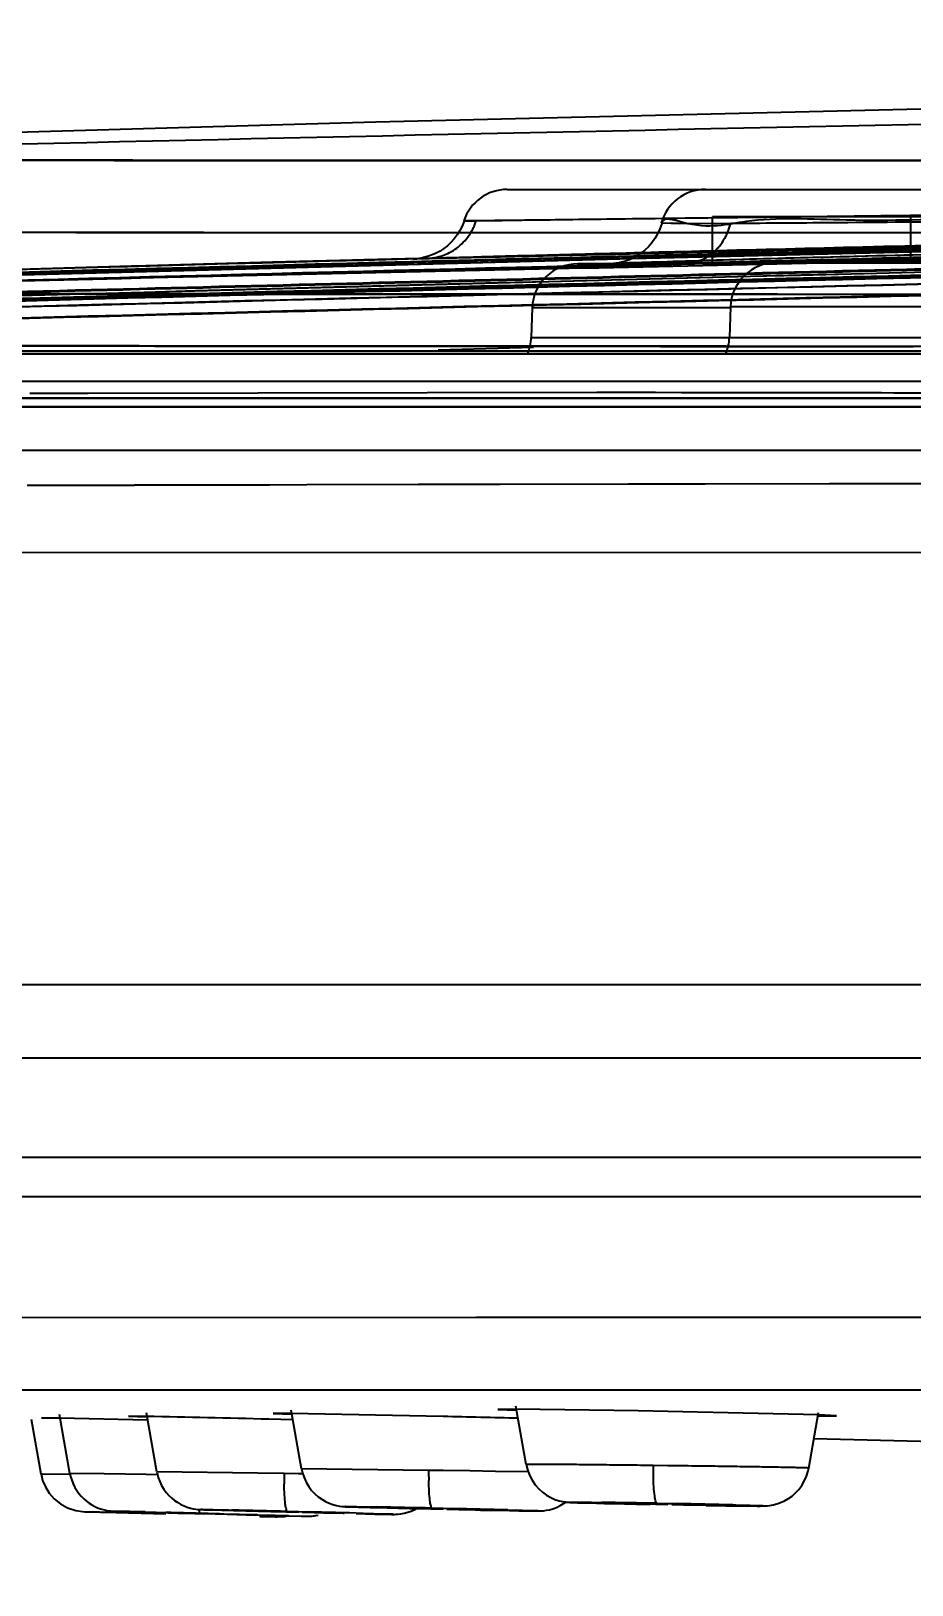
# Model space of a CAD drawing. Header units: millimetres. Extents: x 687 to 1107, y -116 to 478.
# Drawn here: x 927.735 to 929.661, y 374.776 to 378.172 of the extents above; entities that cross this region are included whole.
import ezdxf

# ---------------------------------------------------------------- set-up
doc = ezdxf.new("R2010")
doc.units = ezdxf.units.MM
doc.header["$LTSCALE"] = 0.1
doc.layers.add('DIM', color=3, linetype='Continuous')
doc.styles.get("Standard").update_dxf_attribs({"font": 'arial.ttf'})
doc.dimstyles.new('ISO-25', dxfattribs={"dimtxt": 2.5, "dimasz": 2.5, "dimexe": 1.25, "dimexo": 0.625, "dimtad": 1, "dimlfac": 5, "dimtxsty": 'Standard', "dimcen": 2.5, "dimadec": 0, "dimazin": 0, "dimtfac": 1, "dimtmove": 0, "dimatfit": 3, "dimfxl": 0, "dimarcsym": 0})

# ---------------------------------------------------------------- blocks, each defined once
blk = doc.blocks.new('*D59')
at = {"layer": 'Defpoints', "color": 0}
for p in [(924.9281, 376.0821), (964.4062, 376.0834), (964.4062, 366.3875)]:
    blk.add_point(p, dxfattribs=at)
at = {"layer": 'DIM', "color": 0, "lineweight": -2}
for p, q in [((964.4062, 375.4584), (964.4062, 365.1375)), ((924.9281, 375.4571), (924.9281, 365.1375)), ((927.4281, 366.3875), (961.9062, 366.3875))]:
    blk.add_line(p, q, dxfattribs=at)
at = {"layer": 'DIM', "color": 0}
for points in [[(927.4281, 366.8042), (927.4281, 365.9709), (924.9281, 366.3875)], [(961.9062, 366.8042), (961.9062, 365.9709), (964.4062, 366.3875)]]:
    blk.add_solid(points, dxfattribs=at)
at = {"layer": 'DIM', "color": 0, "insert": (944.6671, 368.289), "char_height": 2.5, "attachment_point": 5}
blk.add_mtext('197', dxfattribs=at)

msp = doc.modelspace()

# ---------------------------------------------------------------- linework, layer by layer
for p, q in [((928.7763, 377.8256), (932.4133, 377.8256)), ((931.325, 377.7869), (928.6826, 377.7568)), ((928.5717, 377.6737), (931.4212, 377.7411)), ((928.6826, 377.7568), (928.6813, 377.7568)), ((928.6814, 377.7568), (928.7086, 377.7573)), ((929.1349, 377.7519), (929.1132, 377.7515)), ((929.1524, 377.7515), (929.1349, 377.7515)), ((929.1531, 377.7513), (929.265, 377.7519)), ((931.9642, 377.7656), (929.2254, 377.7656)), ((929.2254, 377.6656), (929.2254, 377.7656)), ((929.6587, 377.6656), (929.6587, 377.7656)), ((928.2632, 377.6665), (926.0958, 377.6048)), ((928.5988, 377.6747), (928.5692, 377.6738)), ((929.0379, 377.6651), (929.0468, 377.6655)), ((929.0468, 377.6655), (929.0571, 377.6659)), ((929.0571, 377.6659), (929.073, 377.6665)), ((929.073, 377.6665), (929.0916, 377.6671)), ((929.0916, 377.6671), (929.1132, 377.6678)), ((929.1132, 377.6678), (929.1381, 377.6686)), ((929.1381, 377.6686), (929.1664, 377.6695)), ((929.1664, 377.6695), (929.1982, 377.6705)), ((929.1982, 377.6705), (929.2338, 377.6715)), ((929.2338, 377.6715), (929.2732, 377.6727)), ((929.2732, 377.6727), (929.2944, 377.6733)), ((929.3521, 377.6749), (929.4031, 377.6763)), ((929.3643, 377.6656), (932.2586, 377.6656)), ((929.4031, 377.6763), (929.4443, 377.6774)), ((929.4443, 377.6774), (929.4882, 377.6785)), ((929.4882, 377.6785), (929.5347, 377.6797)), ((929.5347, 377.6797), (929.5839, 377.681)), ((929.5839, 377.681), (929.6358, 377.6823)), ((929.6358, 377.6823), (929.6719, 377.6832)), ((929.3435, 377.6632), (928.9309, 377.6632)), ((929.0114, 377.6638), (929.0127, 377.6639)), ((929.0127, 377.6639), (929.0146, 377.6641)), ((929.0146, 377.6641), (929.0186, 377.6643)), ((929.0186, 377.6643), (929.0238, 377.6645)), ((929.0238, 377.6645), (929.0302, 377.6648)), ((929.0302, 377.6648), (929.0379, 377.6651)), ((929.0306, 377.6623), (929.0447, 377.6624)), ((929.164, 377.6636), (929.0311, 377.6623)), ((929.0447, 377.6624), (929.0617, 377.6625)), ((929.0617, 377.6625), (929.0819, 377.6626)), ((929.0819, 377.6626), (929.1055, 377.6629)), ((929.1055, 377.6629), (929.1327, 377.6632)), ((929.1327, 377.6632), (929.1638, 377.6636)), ((927.7432, 377.6263), (926.7653, 377.6009)), ((926.7655, 377.6009), (927.7434, 377.6264)), ((928.831, 377.5667), (928.8287, 377.5021)), ((929.2643, 377.5667), (928.831, 377.5667)), ((929.2644, 377.5691), (929.262, 377.5021)), ((932.3585, 377.5691), (929.2644, 377.5691)), ((928.8287, 377.5021), (931.6553, 377.5021)), ((925.8105, 377.4667), (927.8361, 377.4666)), ((963.4856, 377.4667), (925.8486, 377.4667)), ((926.0459, 377.4731), (940.3097, 377.4731)), ((926.053, 377.4731), (943.6161, 377.4731)), ((926.236, 377.4731), (942.5508, 377.4731)), ((927.8361, 377.4666), (956.7883, 377.4667)), ((928.834, 377.4803), (928.6251, 377.4746)), ((943.5529, 377.4056), (926.0415, 377.4056)), ((929.7026, 377.3693), (926.6392, 377.3693)), ((927.4929, 377.3693), (931.466, 377.3693)), ((927.7328, 377.3804), (927.8342, 377.3802)), ((927.8342, 377.3802), (927.8407, 377.3802)), ((927.8407, 377.3802), (927.8601, 377.3801)), ((927.8601, 377.3801), (928.972, 377.3823)), ((928.972, 377.3823), (929.0713, 377.3823)), ((929.0713, 377.3823), (929.1004, 377.3823)), ((929.1004, 377.3823), (929.1572, 377.3822)), ((929.1572, 377.3822), (929.2686, 377.3821)), ((929.2686, 377.3821), (929.3385, 377.3819)), ((929.3385, 377.3819), (929.4052, 377.3818)), ((926.2031, 377.3503), (935.6619, 377.3503)), ((926.3027, 377.2556), (935.669, 377.2556)), ((927.9708, 377.1792), (927.9617, 377.1792)), ((928.042, 377.1792), (927.9708, 377.1792)), ((928.0807, 377.1792), (928.042, 377.1792)), ((928.2568, 377.1796), (928.0807, 377.1792)), ((928.3379, 377.1798), (928.2568, 377.1796)), ((928.5827, 377.1805), (928.3379, 377.1798)), ((928.614, 377.1806), (928.5827, 377.1805)), ((928.685, 377.1808), (928.614, 377.1806)), ((928.7608, 377.181), (928.685, 377.1808)), ((929.0404, 377.1815), (928.7608, 377.181)), ((929.1925, 377.1817), (929.0404, 377.1815)), ((929.209, 377.1817), (929.1925, 377.1817)), ((929.4808, 377.1819), (929.209, 377.1817)), ((929.5495, 377.182), (929.4808, 377.1819)), ((929.779, 377.1821), (929.5495, 377.182)), ((929.9172, 377.0315), (925.5505, 377.0332)), ((927.8164, 376.0873), (927.2111, 376.0871)), ((927.8665, 376.0873), (927.8164, 376.0873)), ((927.9269, 376.0873), (927.8665, 376.0873)), ((928.3075, 376.0872), (927.9269, 376.0873)), ((928.3498, 376.0872), (928.3075, 376.0872)), ((928.431, 376.0871), (928.3498, 376.0872)), ((942.4395, 376.0872), (928.431, 376.0871)), ((931.1512, 375.7096), (925.5604, 375.7096)), ((925.3524, 375.6246), (963.9821, 375.6246)), ((928.7083, 375.3599), (926.0852, 375.3583)), ((928.7482, 375.3599), (928.7083, 375.3599)), ((929.0234, 375.3599), (928.7482, 375.3599)), ((929.1181, 375.3599), (929.0234, 375.3599)), ((929.1269, 375.3599), (929.1181, 375.3599)), ((929.2229, 375.3599), (929.1269, 375.3599)), ((929.4886, 375.3599), (929.2229, 375.3599)), ((929.5296, 375.3599), (929.4886, 375.3599)), ((930.2935, 375.3599), (929.5296, 375.3599)), ((927.6298, 375.2017), (927.8418, 375.2018)), ((927.8418, 375.2018), (928.0818, 375.2019)), ((928.0818, 375.2019), (928.2619, 375.2019)), ((928.2619, 375.2019), (928.3189, 375.2019)), ((928.3189, 375.2019), (928.3415, 375.2019)), ((928.3415, 375.2019), (928.6093, 375.202)), ((928.6093, 375.202), (928.6353, 375.202)), ((928.6353, 375.202), (928.8918, 375.202)), ((928.8918, 375.202), (929.0026, 375.202)), ((929.0026, 375.202), (929.1258, 375.202)), ((929.1258, 375.202), (929.1974, 375.202)), ((929.1974, 375.202), (929.4956, 375.202)), ((929.4956, 375.202), (929.5178, 375.202)), ((929.5178, 375.202), (930.3376, 375.202)), ((928.3264, 375.0293), (928.3039, 375.1573)), ((928.7953, 375.1595), (928.7559, 375.1592)), ((928.7559, 375.1592), (928.7962, 375.1574)), ((928.8177, 375.0387), (928.7953, 375.1661)), ((929.0629, 375.1558), (928.7953, 375.1595)), ((929.1275, 375.1546), (929.0629, 375.1558)), ((929.4566, 375.1473), (929.1275, 375.1546)), ((929.4354, 375.031), (929.4568, 375.1523)), ((927.757, 375.018), (927.736, 375.1371)), ((927.7978, 375.1402), (927.7582, 375.141)), ((927.7582, 375.141), (927.798, 375.1397)), ((927.8203, 375.0193), (927.7976, 375.148)), ((927.99, 375.1354), (927.7978, 375.1402)), ((927.9876, 375.1439), (927.9481, 375.1445)), ((927.9481, 375.1445), (927.988, 375.143)), ((928.0102, 375.0229), (927.9875, 375.1514)), ((928.3075, 375.1365), (928.255, 375.1378)), ((928.3039, 375.1501), (928.2645, 375.1503)), ((928.2645, 375.1503), (928.3046, 375.1487)), ((928.6361, 375.1436), (928.3039, 375.1501)), ((929.4962, 375.1454), (929.4566, 375.1473)), ((929.4567, 375.145), (929.4962, 375.1454)), ((929.4468, 375.0954), (930.402, 375.0724)), ((927.7603, 375.018), (927.757, 375.0181)), ((927.8199, 375.0169), (927.7603, 375.018)), ((927.8954, 375.0182), (927.8203, 375.0193)), ((927.9868, 375.0166), (927.8954, 375.0182)), ((928.0114, 375.0161), (927.9868, 375.0166)), ((928.2309, 375.0198), (928.0102, 375.023)), ((928.2885, 375.0189), (928.2309, 375.0198)), ((928.3199, 375.0184), (928.2885, 375.0189)), ((928.3293, 375.0182), (928.3199, 375.0184)), ((928.6045, 375.026), (928.3265, 375.0293)), ((928.6361, 375.0255), (928.6045, 375.026)), ((928.6944, 375.0246), (928.6361, 375.0255)), ((928.7507, 375.0237), (928.6944, 375.0246)), ((928.8232, 375.0225), (928.7507, 375.0237)), ((929.1272, 375.0362), (929.0955, 375.0366)), ((927.7993, 374.9527), (927.8152, 374.9439)), ((928.9297, 374.9553), (928.9389, 374.955)), ((928.9389, 374.955), (928.95, 374.9547)), ((928.95, 374.9547), (928.9713, 374.9541)), ((928.9713, 374.9541), (928.9889, 374.9537)), ((928.9889, 374.9537), (929.0096, 374.9532)), ((929.0096, 374.9532), (929.0331, 374.9527)), ((929.0294, 374.9541), (929.0273, 374.954)), ((929.0273, 374.954), (929.1013, 374.952)), ((929.0927, 374.9534), (929.0294, 374.9541)), ((929.0331, 374.9527), (929.0593, 374.9521)), ((929.0593, 374.9521), (929.0878, 374.9515)), ((929.1185, 374.953), (929.0927, 374.9534)), ((929.1013, 374.952), (929.1273, 374.9515)), ((929.1038, 374.954), (929.148, 374.9532)), ((929.1272, 374.9528), (929.1185, 374.953)), ((929.1459, 374.9525), (929.1272, 374.9528)), ((929.136, 374.9514), (929.1618, 374.9509)), ((929.2272, 374.9503), (929.1459, 374.9525)), ((929.2028, 374.9503), (929.225, 374.9502)), ((929.2113, 374.9493), (929.2341, 374.949)), ((929.213, 374.9493), (929.2353, 374.9489)), ((929.225, 374.9502), (929.2272, 374.9503)), ((929.2341, 374.949), (929.2546, 374.9487)), ((929.2353, 374.9489), (929.2554, 374.9487)), ((929.2546, 374.9487), (929.2727, 374.9484)), ((929.2554, 374.9487), (929.2734, 374.9484)), ((929.2727, 374.9484), (929.2884, 374.9483)), ((929.2734, 374.9484), (929.2953, 374.9482)), ((927.8152, 374.9439), (927.8334, 374.9379)), ((927.8334, 374.9379), (927.8527, 374.9355)), ((927.8528, 374.9355), (927.9212, 374.9336)), ((927.918, 374.9337), (927.8528, 374.9355)), ((927.9844, 374.9351), (927.9162, 374.9367)), ((927.9167, 374.9366), (927.9199, 374.9365)), ((927.9532, 374.9328), (927.918, 374.9337)), ((927.9199, 374.9365), (927.9499, 374.9356)), ((927.9212, 374.9336), (928.03, 374.9307)), ((927.9499, 374.9356), (927.9651, 374.9352)), ((927.9651, 374.9352), (927.9785, 374.9348)), ((927.9785, 374.9348), (927.9885, 374.9345)), ((927.9844, 374.9351), (928.106, 374.932)), ((927.9885, 374.9345), (927.9992, 374.9342)), ((927.9992, 374.9342), (928.0107, 374.9339)), ((928.0107, 374.9339), (928.0229, 374.9336)), ((928.0229, 374.9336), (928.0359, 374.9332)), ((928.0324, 374.9337), (928.0301, 374.9337)), ((928.0301, 374.9337), (928.1037, 374.9316)), ((928.0359, 374.9332), (928.0494, 374.9328)), ((928.0962, 374.9321), (928.0408, 374.9335)), ((928.1222, 374.9314), (928.0962, 374.9321)), ((928.1037, 374.9316), (928.1301, 374.9309)), ((928.106, 374.932), (928.1503, 374.9308)), ((928.1133, 374.94), (928.1264, 374.9396)), ((928.1301, 374.9312), (928.1222, 374.9314)), ((928.1264, 374.9396), (928.1776, 374.9381)), ((928.147, 374.9307), (928.1301, 374.9312)), ((928.138, 374.9307), (928.1639, 374.93)), ((928.1564, 374.9305), (928.147, 374.9307)), ((928.1503, 374.9308), (928.2714, 374.9275)), ((928.2258, 374.9285), (928.1564, 374.9305)), ((928.1639, 374.93), (928.2052, 374.9289)), ((928.1776, 374.9381), (928.2592, 374.9359)), ((928.2052, 374.9289), (928.2194, 374.9286)), ((928.2222, 374.9376), (928.2199, 374.9375)), ((928.2199, 374.9375), (928.2936, 374.9354)), ((928.2859, 374.9362), (928.2222, 374.9376)), ((928.2301, 374.9284), (928.2258, 374.9285)), ((928.2278, 374.9284), (928.2301, 374.9284)), ((928.2688, 374.9271), (928.2331, 374.928)), ((928.2555, 374.9246), (928.2344, 374.9252)), ((928.2364, 374.9251), (928.2695, 374.9242)), ((928.2509, 374.9275), (928.2983, 374.9264)), ((928.2687, 374.9243), (928.2555, 374.9246)), ((928.2592, 374.9359), (928.2927, 374.9351)), ((928.2733, 374.9241), (928.2687, 374.9243)), ((928.2978, 374.9264), (928.2688, 374.9271)), ((928.2695, 374.9242), (928.2733, 374.9241)), ((928.2714, 374.9275), (928.2998, 374.9267)), ((928.3119, 374.9356), (928.2859, 374.9362)), ((928.2936, 374.9354), (928.3199, 374.9347)), ((928.296, 374.9363), (928.3402, 374.9352)), ((928.2978, 374.9264), (928.3367, 374.9255)), ((928.2983, 374.9264), (928.3264, 374.9257)), ((928.3199, 374.9354), (928.3119, 374.9356)), ((928.3372, 374.9349), (928.3199, 374.9354)), ((928.3264, 374.9257), (928.3352, 374.9255)), ((928.328, 374.9345), (928.3539, 374.9339)), ((928.3352, 374.9255), (928.3373, 374.9255)), ((928.4199, 374.9326), (928.3372, 374.9349)), ((928.3951, 374.933), (928.4176, 374.9325)), ((928.4176, 374.9325), (928.4199, 374.9326)), ((928.4276, 374.9464), (928.4356, 374.9461)), ((928.4356, 374.9461), (928.4503, 374.9456)), ((928.446, 374.9314), (928.4866, 374.9305)), ((928.4503, 374.9456), (928.4765, 374.9449)), ((928.4879, 374.9305), (928.459, 374.9311)), ((928.4765, 374.9449), (928.514, 374.9439)), ((928.4866, 374.9305), (928.5015, 374.9302)), ((928.5015, 374.9302), (928.5159, 374.9299)), ((928.514, 374.9439), (928.5632, 374.9427)), ((928.5159, 374.9299), (928.5232, 374.9298)), ((928.5232, 374.9298), (928.5267, 374.9298)), ((928.5383, 374.9442), (928.5361, 374.9442)), ((928.5361, 374.9442), (928.6098, 374.9421)), ((928.6018, 374.9431), (928.5383, 374.9442)), ((928.5632, 374.9427), (928.6094, 374.9416)), ((928.6278, 374.9426), (928.6018, 374.9431)), ((928.6098, 374.9421), (928.6361, 374.9415)), ((928.6123, 374.9434), (928.6566, 374.9424)), ((928.6361, 374.9424), (928.6278, 374.9426)), ((928.6539, 374.942), (928.6361, 374.9424)), ((928.6444, 374.9413), (928.6703, 374.9408)), ((928.7361, 374.9397), (928.6539, 374.942)), ((928.7114, 374.94), (928.7338, 374.9397)), ((928.7177, 374.9392), (928.7473, 374.9386)), ((928.7338, 374.9397), (928.7361, 374.9397)), ((928.7473, 374.9386), (928.781, 374.938)), ((928.781, 374.938), (928.8016, 374.9377)), ((928.8016, 374.9377), (928.8179, 374.9374)), ((928.8179, 374.9374), (928.8302, 374.9373)), ((928.8302, 374.9373), (928.8364, 374.9372)), ((928.8364, 374.9372), (928.8412, 374.9372)), ((929.2892, 374.9483), (929.3025, 374.9481)), ((929.3025, 374.9481), (929.3136, 374.9481)), ((929.3136, 374.9481), (929.3226, 374.948)), ((929.3226, 374.948), (929.3296, 374.948))]:
    msp.add_line(p, q)
for points in [[(940.5628, 378.1718), (937.4569, 378.1432), (934.3885, 378.0996), (931.392, 378.0422), (928.4894, 377.9726)], [(928.4894, 377.9726), (925.6695, 377.8919), (925.6675, 377.8918), (925.6648, 377.8917), (925.6615, 377.8915), (925.6577, 377.8913), (925.6536, 377.8909), (925.6492, 377.8904), (925.6446, 377.8898), (925.6399, 377.8891), (925.635, 377.8883), (925.63, 377.8873), (925.6249, 377.8862)], [(940.2184, 377.8694), (937.8725, 377.8479), (935.5239, 377.8173), (933.1728, 377.7778), (930.8192, 377.7291), (928.4632, 377.6715), (926.1046, 377.6047)], [(940.2459, 377.8695), (937.8974, 377.848), (935.5457, 377.8175), (933.191, 377.7779), (930.8333, 377.7292), (928.4726, 377.6715), (926.109, 377.6047)], [(940.5377, 377.8705), (938.3102, 377.8501), (936.0237, 377.8204), (933.6784, 377.7811), (931.2743, 377.732), (928.8113, 377.6729), (926.2896, 377.6037)], [(940.6991, 377.871), (938.5775, 377.8515), (936.3517, 377.8227), (934.0217, 377.7838), (931.5876, 377.7344), (929.0494, 377.6742), (926.407, 377.603)], [(941.6307, 377.8735), (939.5679, 377.8522), (937.3963, 377.8196), (935.1158, 377.7761), (932.7264, 377.7232), (930.2282, 377.6629), (927.6212, 377.5979)], [(941.1109, 377.8722), (939.1289, 377.8534), (937.0486, 377.8255), (934.8699, 377.7883), (932.5927, 377.7423), (930.2172, 377.688), (927.7432, 377.6263)], [(940.2125, 377.8694), (937.6744, 377.8457), (935.2104, 377.8127), (932.8205, 377.7713), (930.5048, 377.7223), (928.2632, 377.6665)], [(928.6819, 377.7567), (928.6776, 377.7457), (928.6725, 377.7356), (928.6667, 377.7262), (928.6602, 377.7175), (928.6531, 377.7096), (928.6456, 377.7026), (928.6377, 377.6963), (928.6295, 377.6909), (928.6211, 377.6864), (928.6125, 377.6825), (928.6041, 377.6795), (928.5964, 377.6773), (928.5885, 377.6756), (928.5798, 377.6743), (928.5706, 377.6737)], [(929.114, 377.7516), (929.11, 377.7399), (929.105, 377.7289), (929.0991, 377.7186), (929.0924, 377.7091), (929.085, 377.7005), (929.0771, 377.6927), (929.0688, 377.6861), (929.0603, 377.6804), (929.0518, 377.6758), (929.0434, 377.672), (929.0356, 377.6692), (929.0286, 377.6671), (929.0228, 377.6657), (929.0186, 377.6649), (929.0155, 377.6644), (929.0135, 377.6641), (929.0122, 377.6639), (929.0114, 377.6639), (929.011, 377.6638), (929.0109, 377.6638), (929.011, 377.6638), (929.0114, 377.6638)], [(928.6002, 377.6747), (928.6296, 377.6756), (928.6693, 377.6767), (928.7193, 377.6781), (928.7791, 377.6797), (928.8483, 377.6815), (928.9265, 377.6836), (929.0132, 377.6858), (929.1077, 377.6883), (929.2092, 377.6909), (929.3168, 377.6936), (929.4294, 377.6964), (929.5457, 377.6993), (929.6647, 377.7022)], [(928.5706, 377.6737), (928.5723, 377.6738), (928.5751, 377.6739), (928.579, 377.6741)], [(928.579, 377.6741), (928.5913, 377.6745), (928.6002, 377.6747)], [(929.2944, 377.6733), (929.34, 377.6745), (929.3521, 377.6749)], [(927.757, 375.0184), (927.7606, 375.0041), (927.7665, 374.9899), (927.7749, 374.9763), (927.7859, 374.9637), (927.7993, 374.9527)], [(927.8203, 375.0193), (927.8217, 375.0127), (927.8242, 375.0043), (927.8273, 374.9964), (927.831, 374.9888), (927.8353, 374.9818), (927.84, 374.9752), (927.8451, 374.9692), (927.8505, 374.9636), (927.8562, 374.9587), (927.8622, 374.9543), (927.8683, 374.9504), (927.8744, 374.9471), (927.8806, 374.9442), (927.8868, 374.9419), (927.8928, 374.9401), (927.8987, 374.9387), (927.9041, 374.9377), (927.9088, 374.9372), (927.9123, 374.9369), (927.914, 374.9368), (927.915, 374.9367), (927.9167, 374.9366)], [(928.0102, 375.023), (928.0108, 375.0203), (928.0132, 375.0106), (928.0166, 375.0015), (928.0206, 374.993), (928.0254, 374.9851), (928.0307, 374.9778), (928.0365, 374.9712), (928.0427, 374.9652), (928.0492, 374.96), (928.056, 374.9554), (928.0629, 374.9515), (928.0698, 374.9482), (928.0768, 374.9456), (928.0835, 374.9436), (928.09, 374.9421), (928.0956, 374.9412), (928.0996, 374.9407), (928.1025, 374.9405), (928.1042, 374.9404), (928.1054, 374.9403), (928.1067, 374.9403), (928.108, 374.9402), (928.1133, 374.94)], [(928.3265, 375.0293), (928.3284, 375.0208), (928.332, 375.01), (928.3366, 374.9998), (928.3422, 374.9905), (928.3486, 374.9821), (928.3556, 374.9747), (928.363, 374.9682), (928.3708, 374.9627), (928.3788, 374.958), (928.3869, 374.9542), (928.3951, 374.9512), (928.4027, 374.9492), (928.4095, 374.9479), (928.415, 374.9472), (928.4182, 374.9469), (928.4203, 374.9467), (928.4221, 374.9466), (928.4237, 374.9465), (928.4276, 374.9464)], [(928.8178, 375.0388), (928.8203, 375.0281), (928.8248, 375.0158), (928.8306, 375.0046), (928.8375, 374.9945), (928.8452, 374.9858), (928.8535, 374.9783), (928.8623, 374.9719), (928.8714, 374.9667), (928.8807, 374.9626), (928.8896, 374.9597), (928.8978, 374.9578), (928.9045, 374.9568), (928.9087, 374.9563), (928.9116, 374.9561), (928.9141, 374.956), (928.9165, 374.9558), (928.9192, 374.9557), (928.9223, 374.9556), (928.9297, 374.9553)], [(929.3296, 374.948), (929.3325, 374.9481), (929.3351, 374.9481), (929.3377, 374.9482), (929.3406, 374.9483), (929.3445, 374.9485), (929.3505, 374.9492), (929.3577, 374.9505), (929.3657, 374.9525), (929.3741, 374.9555), (929.3826, 374.9594), (929.391, 374.9642), (929.399, 374.9699), (929.4066, 374.9766), (929.4136, 374.9842), (929.4201, 374.9928), (929.4258, 375.0026), (929.4305, 375.0133), (929.4341, 375.0248), (929.4354, 375.0309)], [(928.8412, 374.9372), (928.8432, 374.9372), (928.8453, 374.9372), (928.8474, 374.9373), (928.8505, 374.9374), (928.8556, 374.9378), (928.8619, 374.9386), (928.8688, 374.94), (928.8764, 374.9421), (928.8842, 374.9451), (928.8921, 374.9488), (928.8997, 374.9532), (928.9047, 374.9567)], [(928.9047, 374.9567), (928.9076, 374.9564), (928.909, 374.9563)], [(928.0494, 374.9328), (928.0564, 374.9326), (928.0708, 374.9323)], [(928.0708, 374.9323), (928.0783, 374.9321), (928.0935, 374.9316)], [(928.0935, 374.9316), (928.1013, 374.9314), (928.1026, 374.9314)], [(928.2734, 374.9241), (928.2903, 374.9251), (928.296, 374.9264)], [(928.3373, 374.9255), (928.3386, 374.9255), (928.3404, 374.9255), (928.3431, 374.9256), (928.3474, 374.9258), (928.3524, 374.9264), (928.3575, 374.9272), (928.3627, 374.9283)], [(928.3426, 374.9256), (928.3444, 374.9256), (928.3492, 374.926), (928.3549, 374.9267), (928.3607, 374.9278)], [(928.5267, 374.9298), (928.5281, 374.9298), (928.53, 374.9298), (928.5329, 374.9299), (928.5372, 374.9302), (928.5436, 374.9309), (928.5511, 374.9323), (928.5587, 374.9343), (928.5665, 374.937), (928.574, 374.9404), (928.5797, 374.9436)]]:
    msp.add_lwpolyline(points)
for centre, radius, start, end in [((944.7351, -239.6211), 617.449, 90.4170255, 91.7289886), ((944.7194, -238.3424), 616.1704, 90.4180088, 91.7305396), ((928.7763, 377.7256), 0.1, 90, 161.7903), ((929.2096, 377.7256), 0.1, 90, 164.7683), ((944.6666, -353.0308), 730.8532, 90.6755085, 91.3268243), ((929.3643, 377.5656), 0.1, 90, 178), ((928.9309, 377.5632), 0.1, 90, 178), ((928.7288, 377.5056), 0.1, 336.8962, 358), ((929.1621, 377.5056), 0.1, 336.8959, 358), ((927.9776, 455.5365), 78.3574, 269.816426, 269.988306), ((926.6136, 309.1338), 66.0244, 88.575482, 88.807561), ((926.92, 297.3866), 77.7759, 88.614532, 88.735716), ((929.1767, 375.0121), 0.8883, 179.5593, 180.9932), ((929.4854, 375.0218), 0.8809, 179.7278, 181.1729), ((929.9661, 375.0361), 0.8706, 179.9653, 181.4257), ((928.7008, 353.1538), 21.8039, 88.94112, 89.26048), ((928.6346, 348.4552), 26.503, 88.6278, 88.89004), ((929.3096, 383.9699), 9.0202, 269.06142, 269.3215), ((927.9769, 372.2261), 2.7082, 88.6474, 88.8252), ((927.1334, 328.2244), 46.7263, 88.57433, 88.72349), ((928.2833, 377.6359), 2.7081, 268.6474, 268.8252), ((926.9113, 318.4694), 56.4839, 88.42741, 88.55034), ((928.8197, 394.4052), 19.4769, 268.62973, 268.75091), ((927.895, 342.6748), 32.2766, 88.72652, 88.94238), ((927.7639, 335.8464), 39.1062, 88.51426, 88.69189), ((928.9495, 388.35), 13.4122, 268.80717, 268.9827)]:
    msp.add_arc(centre, radius, start, end)
for points, knots in [([(926.277, 377.8907), (929.3414, 377.9675), (935.4713, 378.0827), (944.6676, 378.1402), (953.8638, 378.0826), (959.9937, 377.9675), (963.0581, 377.8907)], [0, 0, 0, 0, 0.25, 0.5, 0.75, 1, 1, 1, 1]), ([(925.669, 377.8919), (925.6695, 377.8919), (925.6714, 377.8919), (925.6759, 377.8919), (925.6833, 377.8919), (925.6991, 377.8918), (925.7262, 377.8918), (925.7894, 377.8917), (925.8978, 377.8914), (926.0257, 377.8912), (926.1515, 377.891), (926.2646, 377.8908), (926.3965, 377.8905), (926.5589, 377.8902), (926.769, 377.89), (926.9825, 377.8898), (927.1923, 377.8896), (927.3849, 377.8895), (927.6046, 377.8894), (927.958, 377.8893), (928.48, 377.8891), (929.1976, 377.889), (930.03, 377.8891), (930.963, 377.8892), (931.977, 377.8894), (933.4349, 377.8895), (934.9409, 377.8898), (936.4822, 377.89), (937.6646, 377.8902), (938.8564, 377.8903), (940.0552, 377.8901), (941.2604, 377.8898), (942.432, 377.8892), (943.5681, 377.8885), (944.3006, 377.8881), (944.667, 377.8881)], [0, 0, 0, 0, 0.000078, 0.000312, 0.000702, 0.001247, 0.002806, 0.004989, 0.011227, 0.019924, 0.025187, 0.031083, 0.037783, 0.046023, 0.056721, 0.070956, 0.07975, 0.089844, 0.10137, 0.114443, 0.145647, 0.183798, 0.227763, 0.277088, 0.331133, 0.387887, 0.507311, 0.568943, 0.631279, 0.694023, 0.75713, 0.820596, 0.884336, 0.942135, 1, 1, 1, 1]), ([(926.1046, 377.6047), (927.676, 377.6522), (930.8155, 377.7351), (935.5203, 377.8233), (938.6535, 377.858), (940.2184, 377.8694)], [0, 0, 0, 0, 0.334098, 0.667429, 1, 1, 1, 1]), ([(940.246, 377.8695), (938.6792, 377.8582), (935.5414, 377.8234), (930.829, 377.7352), (927.6836, 377.6522), (926.109, 377.6047)], [0, 0, 0, 0, 0.332429, 0.665762, 1, 1, 1, 1]), ([(940.4297, 377.8701), (938.7666, 377.858), (935.5302, 377.8204), (930.8107, 377.728), (927.7545, 377.6472), (926.2714, 377.6038)], [0, 0, 0, 0, 0.352331, 0.685663, 1, 1, 1, 1]), ([(944.6672, 377.8889), (944.5475, 377.8889), (944.3085, 377.8889), (943.9492, 377.8891), (943.5894, 377.8892), (943.2318, 377.8894), (942.8796, 377.8896), (942.5311, 377.8897), (942.1782, 377.8898), (941.8095, 377.89), (941.4135, 377.8901), (940.9786, 377.8901), (940.494, 377.8902), (939.9502, 377.8902), (939.338, 377.8903), (938.65, 377.8902), (937.88, 377.8902), (937.0192, 377.8901), (936.0581, 377.89), (935.0077, 377.8898), (933.9311, 377.8897), (932.9105, 377.8895), (932.004, 377.8893), (931.2123, 377.8892), (930.5123, 377.8891), (929.8847, 377.8891), (929.3199, 377.8891), (928.8125, 377.8891), (928.3564, 377.8892), (927.9442, 377.8893), (927.57, 377.8895), (927.233, 377.8896), (926.9363, 377.8898), (926.682, 377.8901), (926.4674, 377.8904), (926.3366, 377.8906), (926.277, 377.8907)], [0, 0, 0, 0, 0.019536, 0.038982, 0.058621, 0.078223, 0.09732, 0.11608, 0.135062, 0.154893, 0.176221, 0.199673, 0.22584, 0.25526, 0.288397, 0.325695, 0.367502, 0.413999, 0.466116, 0.524291, 0.585359, 0.641741, 0.690769, 0.733236, 0.770895, 0.804967, 0.835605, 0.86304, 0.887734, 0.910011, 0.930285, 0.948779, 0.964986, 0.978676, 0.99027, 1, 1, 1, 1]), ([(926.2896, 377.6037), (927.78, 377.6471), (930.8534, 377.728), (935.6028, 377.8207), (938.8619, 377.8584), (940.5377, 377.8705)], [0, 0, 0, 0, 0.313872, 0.647204, 1, 1, 1, 1]), ([(926.3834, 377.6032), (927.848, 377.6451), (930.8883, 377.7251), (935.6157, 377.8194), (938.8786, 377.8582), (940.5656, 377.8706)], [0, 0, 0, 0, 0.309886, 0.643216, 1, 1, 1, 1]), ([(940.6991, 377.871), (938.9966, 377.8587), (935.7059, 377.8199), (930.9419, 377.7251), (927.8806, 377.6449), (926.4071, 377.603)], [0, 0, 0, 0, 0.357311, 0.690642, 1, 1, 1, 1]), ([(940.9297, 377.8716), (939.197, 377.8587), (935.886, 377.8165), (931.152, 377.7167), (928.1507, 377.6388), (926.7273, 377.6011)], [0, 0, 0, 0, 0.365951, 0.699282, 1, 1, 1, 1]), ([(927.5179, 377.5981), (927.8904, 377.6075), (928.6359, 377.6262), (929.7986, 377.6555), (931.0064, 377.6856), (932.3041, 377.7173), (933.6473, 377.7487), (935.081, 377.78), (936.5605, 377.8091), (938.1308, 377.8357), (939.7465, 377.8577), (940.8538, 377.8686), (941.4075, 377.873)], [0, 0, 0, 0, 0.08048, 0.161025, 0.251157, 0.341392, 0.441323, 0.541288, 0.651081, 0.760873, 0.880434, 1, 1, 1, 1]), ([(941.6309, 377.8735), (941.0693, 377.8692), (939.9463, 377.8583), (938.3091, 377.8361), (936.7191, 377.8093), (935.2238, 377.78), (933.7761, 377.7484), (932.4229, 377.7169), (931.1172, 377.6852), (929.9051, 377.6551), (928.74, 377.6259), (927.9943, 377.6073), (927.6216, 377.598)], [0, 0, 0, 0, 0.120226, 0.240446, 0.350569, 0.460687, 0.560657, 0.660585, 0.75049, 0.840289, 0.920178, 1, 1, 1, 1]), ([(927.7434, 377.6264), (929.0936, 377.6613), (931.9288, 377.7324), (936.3846, 377.8223), (939.4905, 377.8602), (941.111, 377.8722)], [0, 0, 0, 0, 0.303056, 0.636386, 1, 1, 1, 1]), ([(940.5178, 377.8127), (938.9346, 377.8004), (935.7682, 377.7642), (931.0188, 377.6753), (927.853, 377.5929), (926.2701, 377.5459)], [0, 0, 0, 0, 0.333299, 0.666632, 1, 1, 1, 1]), ([(926.294, 377.5459), (927.8664, 377.592), (931.0117, 377.6755), (935.7305, 377.7633), (938.8768, 377.8007), (940.4501, 377.8122)], [0, 0, 0, 0, 0.33331, 0.666643, 1, 1, 1, 1]), ([(926.3838, 377.5451), (927.9713, 377.5902), (931.1464, 377.6745), (935.9097, 377.7621), (939.0852, 377.8016), (940.673, 377.8131)], [0, 0, 0, 0, 0.333376, 0.666709, 1, 1, 1, 1]), ([(940.5914, 377.8128), (939.0154, 377.7998), (935.8635, 377.7628), (931.1364, 377.6736), (927.9856, 377.5919), (926.4104, 377.5454)], [0, 0, 0, 0, 0.333361, 0.666693, 1, 1, 1, 1]), ([(941.0767, 377.8146), (939.54, 377.8023), (936.4093, 377.7649), (931.6279, 377.6673), (928.3832, 377.5879), (926.7323, 377.5433)], [0, 0, 0, 0, 0.321332, 0.654668, 1, 1, 1, 1]), ([(926.7633, 377.5436), (928.3972, 377.5881), (931.609, 377.6674), (936.3428, 377.7644), (939.4428, 377.8017), (940.9647, 377.814)], [0, 0, 0, 0, 0.34523, 0.678556, 1, 1, 1, 1]), ([(941.4504, 377.8153), (939.9581, 377.8018), (936.9226, 377.7626), (932.2931, 377.659), (929.1558, 377.5826), (927.5615, 377.5405)], [0, 0, 0, 0, 0.322266, 0.655589, 1, 1, 1, 1]), ([(927.5801, 377.5403), (929.1888, 377.5826), (932.3539, 377.6593), (937.0232, 377.7633), (940.0842, 377.8025), (941.5885, 377.8158)], [0, 0, 0, 0, 0.344551, 0.677897, 1, 1, 1, 1]), ([(928.7086, 377.7573), (928.7466, 377.7579), (928.8496, 377.7593), (929.0401, 377.7618), (929.297, 377.7649), (929.6028, 377.7686), (929.9367, 377.7725), (930.276, 377.7763), (930.5978, 377.7798), (930.8801, 377.7828), (931.1039, 377.7851), (931.2538, 377.7864), (931.3274, 377.7872), (931.3499, 377.7873)], [0, 0, 0, 0, 0.043125, 0.116952, 0.216462, 0.334909, 0.464253, 0.595705, 0.720339, 0.829695, 0.916375, 0.974511, 1, 1, 1, 1]), ([(931.6397, 377.7787), (931.5713, 377.7783), (931.4117, 377.7773), (931.1442, 377.7752), (930.8282, 377.7725), (930.4856, 377.7695), (930.1414, 377.7653), (929.8166, 377.764), (929.5439, 377.7538), (929.3159, 377.7682), (929.207, 377.7338), (929.1173, 377.7671), (929.1132, 377.7518)], [0, 0, 0, 0, 0.081113, 0.189518, 0.317611, 0.456407, 0.596153, 0.727021, 0.839804, 0.926576, 0.981255, 1, 1, 1, 1]), ([(929.2649, 377.7519), (929.3333, 377.7523), (929.493, 377.7534), (929.7608, 377.7557), (930.0772, 377.7586), (930.4204, 377.7618), (930.7644, 377.766), (931.0915, 377.7674), (931.3583, 377.7767), (931.6013, 377.7641), (931.6818, 377.7944), (931.8008, 377.7654), (931.7925, 377.7786)], [0, 0, 0, 0, 0.081098, 0.189576, 0.317787, 0.456709, 0.596561, 0.727493, 0.840281, 0.926988, 0.981514, 1, 1, 1, 1]), ([(935.6664, 377.7319), (935.5253, 377.7319), (934.6185, 377.7317), (933.3465, 377.7315), (931.8667, 377.7314), (930.5485, 377.7311), (929.3484, 377.731), (928.2951, 377.7311), (927.7615, 377.7312), (927.4007, 377.7314), (927.177, 377.7315), (926.9814, 377.7316), (926.7689, 377.7318), (926.5531, 377.732), (926.3414, 377.7322), (926.1783, 377.7325), (926.0461, 377.7328), (925.933, 377.733), (925.8073, 377.7332), (925.6795, 377.7334), (925.5711, 377.7337), (925.5079, 377.7338), (925.4808, 377.7339), (925.465, 377.7339), (925.4576, 377.7339), (925.4532, 377.7339), (925.4512, 377.7339), (925.4507, 377.7339)], [0, 0, 0, 0, 0.041433, 0.266299, 0.373546, 0.475987, 0.653428, 0.725969, 0.785302, 0.810109, 0.831931, 0.850995, 0.867566, 0.894325, 0.914364, 0.929748, 0.942222, 0.953184, 0.962963, 0.979128, 0.990725, 0.994785, 0.997682, 0.998696, 0.99942, 0.999854, 1, 1, 1, 1]), ([(944.6674, 377.731), (944.2984, 377.7311), (943.5603, 377.7314), (942.4156, 377.7321), (941.235, 377.7324), (940.0204, 377.7324), (938.8113, 377.7324), (937.6084, 377.7322), (936.4142, 377.7321), (934.8578, 377.7318), (933.3353, 377.7316), (931.8584, 377.7314), (930.8259, 377.7312), (929.8738, 377.7311), (929.1418, 377.7311), (928.6106, 377.7311), (928.162, 377.7312), (927.6835, 377.7313), (927.2018, 377.7315), (926.8304, 377.7318), (926.5487, 377.732), (926.3358, 377.7323), (926.1716, 377.7326), (926.0386, 377.7328), (925.9249, 377.7331), (925.8244, 377.7333), (925.7358, 377.7334), (925.6593, 377.7336), (925.595, 377.7337), (925.5494, 377.7338), (925.5194, 377.7339), (925.5019, 377.7339), (925.487, 377.7339), (925.4749, 377.734), (925.4664, 377.734), (925.4609, 377.734), (925.4577, 377.734), (925.4552, 377.734), (925.4532, 377.734), (925.4519, 377.734), (925.4512, 377.734), (925.4509, 377.734)], [0, 0, 0, 0, 0.057607, 0.115228, 0.178703, 0.241924, 0.304839, 0.367458, 0.429728, 0.491263, 0.61044, 0.667409, 0.721845, 0.771629, 0.816039, 0.836117, 0.854566, 0.886075, 0.910809, 0.929771, 0.94406, 0.954784, 0.963015, 0.969685, 0.975546, 0.98077, 0.985379, 0.989366, 0.992719, 0.995425, 0.996484, 0.997396, 0.998166, 0.998796, 0.999291, 0.999489, 0.999655, 0.999788, 0.99989, 0.99996, 1, 1, 1, 1]), ([(928.5988, 377.6747), (928.6016, 377.6748), (928.6074, 377.6751), (928.6161, 377.6763), (928.6248, 377.6781), (928.6365, 377.6815), (928.6507, 377.6875), (928.6666, 377.6973), (928.6807, 377.7098), (928.6907, 377.722), (928.6975, 377.7325), (928.7019, 377.7406), (928.7057, 377.7489), (928.7077, 377.7545), (928.7086, 377.7573)], [0, 0, 0, 0, 0.058432, 0.118225, 0.179144, 0.240951, 0.366263, 0.492801, 0.621941, 0.750724, 0.8145, 0.877488, 0.939412, 1, 1, 1, 1]), ([(931.4481, 377.7422), (931.4239, 377.7421), (931.3446, 377.7403), (931.1829, 377.7373), (930.9414, 377.7319), (930.6364, 377.7252), (930.2889, 377.7172), (929.9232, 377.7085), (929.5632, 377.6998), (929.233, 377.6915), (928.9551, 377.6844), (928.7497, 377.6789), (928.6393, 377.6759), (928.5988, 377.6747)], [0, 0, 0, 0, 0.025475, 0.083537, 0.170236, 0.279695, 0.404691, 0.536078, 0.664753, 0.783719, 0.883778, 0.957305, 1, 1, 1, 1]), ([(929.164, 377.6636), (929.1667, 377.6636), (929.1721, 377.664), (929.1803, 377.6653), (929.1886, 377.6673), (929.1996, 377.671), (929.213, 377.6774), (929.2253, 377.6863), (929.2342, 377.6948), (929.2425, 377.7042), (929.2496, 377.7146), (929.2556, 377.7258), (929.2594, 377.7343), (929.2626, 377.743), (929.2642, 377.7489), (929.2649, 377.7519)], [0, 0, 0, 0, 0.055992, 0.113509, 0.172378, 0.232416, 0.355228, 0.48106, 0.545542, 0.610655, 0.741865, 0.807482, 0.872621, 0.936916, 1, 1, 1, 1]), ([(929.0311, 377.6623), (929.021, 377.6623), (928.9704, 377.6639), (929.1411, 377.668), (929.2423, 377.6723), (929.5144, 377.6792), (929.8098, 377.6867), (930.1623, 377.6949), (930.5289, 377.7029), (930.8907, 377.7102), (931.2216, 377.7161), (931.4987, 377.7205), (931.6628, 377.7225), (931.7326, 377.7231)], [0, 0, 0, 0, 0.010882, 0.0362, 0.095857, 0.185713, 0.299685, 0.429082, 0.564676, 0.699025, 0.821828, 0.924151, 1, 1, 1, 1]), ([(931.8652, 377.7236), (931.8753, 377.7235), (931.9257, 377.7208), (931.756, 377.7171), (931.6548, 377.7126), (931.3824, 377.7064), (931.0865, 377.6995), (930.7332, 377.6921), (930.366, 377.6848), (930.0038, 377.6779), (929.6731, 377.6718), (929.3967, 377.6671), (929.2334, 377.6645), (929.164, 377.6636)], [0, 0, 0, 0, 0.010917, 0.03601, 0.095572, 0.18552, 0.299701, 0.42943, 0.565284, 0.699823, 0.822605, 0.92458, 1, 1, 1, 1]), ([(929.7409, 377.5964), (929.6232, 377.5964), (929.3961, 377.5964), (929.0621, 377.5965), (928.7489, 377.5967), (928.3826, 377.5969), (928.0555, 377.5972), (927.7654, 377.5976), (927.54, 377.5981), (927.3081, 377.5986), (927.1066, 377.5993), (926.9773, 377.5998), (926.8993, 377.6002), (926.8299, 377.6006), (926.7863, 377.6008), (926.7655, 377.6009)], [0, 0, 0, 0, 0.11862, 0.228981, 0.33683, 0.434337, 0.598394, 0.666618, 0.726803, 0.82566, 0.900435, 0.930008, 0.955992, 0.979089, 1, 1, 1, 1]), ([(927.6216, 377.598), (927.8403, 377.5975), (928.3422, 377.5969), (929.2201, 377.5964), (930.2871, 377.5964), (931.0711, 377.5966), (931.479, 377.5967)], [0, 0, 0, 0, 0.170114, 0.390298, 0.682754, 1, 1, 1, 1]), ([(926.6525, 377.4872), (926.673, 377.4871), (926.7163, 377.4869), (926.7851, 377.4865), (926.8624, 377.4861), (926.9916, 377.4856), (927.1939, 377.4849), (927.4274, 377.4844), (927.6547, 377.4839), (927.9478, 377.4835), (928.2787, 377.4832), (928.6495, 377.483), (928.9681, 377.4828), (929.3098, 377.4827), (929.5432, 377.4827), (929.6642, 377.4827)], [0, 0, 0, 0, 0.020484, 0.043111, 0.068558, 0.097502, 0.171748, 0.270099, 0.330072, 0.398146, 0.562109, 0.659633, 0.767517, 0.879511, 1, 1, 1, 1]), ([(931.4188, 377.4831), (931.1931, 377.483), (930.758, 377.4828), (930.1261, 377.4827), (929.5414, 377.4827), (929.0845, 377.4828), (928.7487, 377.4829), (928.4572, 377.4831), (928.1393, 377.4833), (927.8068, 377.4837), (927.6085, 377.4841), (927.5181, 377.4843)], [0, 0, 0, 0, 0.173573, 0.334591, 0.486005, 0.623291, 0.686038, 0.744267, 0.847453, 0.930514, 1, 1, 1, 1]), ([(929.4052, 377.3818), (929.5495, 377.3816), (929.8458, 377.3811), (930.301, 377.3812), (930.7769, 377.3818), (931.1008, 377.3822), (931.2657, 377.3823)], [0, 0, 0, 0, 0.232644, 0.47773, 0.734029, 1, 1, 1, 1]), ([(935.6619, 377.3503), (934.9286, 377.3503), (933.5993, 377.3503), (931.7869, 377.3503), (930.3157, 377.3503), (929.1251, 377.3504), (928.172, 377.3503), (927.4313, 377.3504), (926.8854, 377.35), (926.4979, 377.3504), (926.2901, 377.3511), (926.2031, 377.3508)], [0, 0, 0, 0, 0.232576, 0.42161, 0.57483, 0.699183, 0.799228, 0.877117, 0.934087, 0.972389, 1, 1, 1, 1]), ([(925.3842, 375.9278), (925.4336, 375.9255), (925.5106, 375.9229), (925.6189, 375.9225), (925.7143, 375.924), (925.8252, 375.9262), (925.9566, 375.9281), (926.1143, 375.9292), (926.3048, 375.9295), (926.5353, 375.9291), (926.8127, 375.9285), (927.1428, 375.9281), (927.6983, 375.9278), (928.5349, 375.9276), (929.462, 375.9274), (930.3046, 375.9276), (931.0003, 375.928), (931.7298, 375.9285), (932.4865, 375.9288), (933.2646, 375.9288), (934.0595, 375.9286), (934.8676, 375.928), (935.6861, 375.9275), (936.5129, 375.9273), (937.346, 375.9276), (938.1842, 375.9279), (939.309, 375.928), (940.7214, 375.9279), (941.8529, 375.9277), (942.4199, 375.9276)], [0, 0, 0, 0, 0.008693, 0.013563, 0.019077, 0.025498, 0.033098, 0.042221, 0.053265, 0.066647, 0.082803, 0.102116, 0.124783, 0.180626, 0.249442, 0.288037, 0.329006, 0.371968, 0.416503, 0.462256, 0.508988, 0.556479, 0.60457, 0.653132, 0.702062, 0.751286, 0.800738, 0.900141, 1, 1, 1, 1]), ([(929.0955, 375.0366), (929.0769, 375.0368), (929.0406, 375.0372), (928.9962, 375.0377), (928.9627, 375.0381), (928.9394, 375.0383), (928.9178, 375.0385), (928.8979, 375.0386), (928.8801, 375.0388), (928.8643, 375.0389), (928.8507, 375.0389), (928.8408, 375.039), (928.834, 375.039), (928.8299, 375.039), (928.8263, 375.039), (928.8234, 375.0389), (928.8213, 375.0389), (928.82, 375.0389), (928.8193, 375.0389), (928.8187, 375.0388), (928.8182, 375.0388), (928.818, 375.0388), (928.8178, 375.0388), (928.8178, 375.0388)], [0, 0, 0, 0, 0.201428, 0.391226, 0.480024, 0.563869, 0.642031, 0.713779, 0.778391, 0.835342, 0.88433, 0.925063, 0.942243, 0.95725, 0.97005, 0.980616, 0.988921, 0.992216, 0.994935, 0.997075, 0.998633, 0.999607, 1, 1, 1, 1]), ([(929.4354, 375.0309), (929.4354, 375.031), (929.4352, 375.031), (929.4349, 375.031), (929.4344, 375.031), (929.4338, 375.0311), (929.4329, 375.0311), (929.4314, 375.0312), (929.4291, 375.0313), (929.4258, 375.0314), (929.4217, 375.0315), (929.417, 375.0316), (929.4115, 375.0317), (929.4054, 375.0319), (929.3959, 375.0321), (929.3825, 375.0323), (929.3645, 375.0327), (929.3443, 375.0331), (929.322, 375.0334), (929.2978, 375.0338), (929.272, 375.0342), (929.2349, 375.0347), (929.1865, 375.0354), (929.1472, 375.0359), (929.1272, 375.0362)], [0, 0, 0, 0, 0.000356, 0.001304, 0.002856, 0.005011, 0.007765, 0.011116, 0.019592, 0.030413, 0.04355, 0.058975, 0.07666, 0.096577, 0.118684, 0.169198, 0.227645, 0.293465, 0.366083, 0.44481, 0.528894, 0.617584, 0.805389, 1, 1, 1, 1]), ([(928.296, 374.9363), (928.2954, 374.9363), (928.2947, 374.9372), (928.294, 374.9386), (928.293, 374.9413), (928.292, 374.9459), (928.2905, 374.9565), (928.2892, 374.9736), (928.2887, 374.9884), (928.2886, 374.9967)], [0, 0, 0, 0, 0.02649, 0.048833, 0.07862, 0.162589, 0.279128, 0.599564, 1, 1, 1, 1]), ([(928.6123, 374.9434), (928.6118, 374.9434), (928.611, 374.9443), (928.6103, 374.9457), (928.6094, 374.9484), (928.6083, 374.953), (928.6067, 374.9636), (928.6054, 374.9808), (928.6049, 374.9956), (928.6047, 375.0038)], [0, 0, 0, 0, 0.026761, 0.049228, 0.079121, 0.163225, 0.279803, 0.600036, 1, 1, 1, 1]), ([(929.1038, 374.9539), (929.1032, 374.954), (929.1024, 374.9549), (929.1017, 374.9563), (929.1007, 374.959), (929.0997, 374.9636), (929.098, 374.9742), (929.0966, 374.9914), (929.096, 375.0062), (929.0958, 375.0144)], [0, 0, 0, 0, 0.027165, 0.049824, 0.079877, 0.164191, 0.280828, 0.600749, 1, 1, 1, 1]), ([(928.9799, 374.9539), (928.9705, 374.9542), (928.9574, 374.9545), (928.9412, 374.955), (928.9318, 374.9553), (928.9252, 374.9555), (928.921, 374.9557), (928.9186, 374.9558), (928.9168, 374.9559), (928.9156, 374.956), (928.9149, 374.956), (928.9146, 374.9561), (928.9144, 374.9561), (928.9144, 374.9562), (928.9146, 374.9562), (928.9148, 374.9562), (928.9152, 374.9562), (928.9157, 374.9563), (928.9164, 374.9563), (928.9175, 374.9563), (928.9193, 374.9564), (928.9218, 374.9564), (928.9263, 374.9564), (928.9331, 374.9564), (928.9428, 374.9563), (928.9594, 374.9562), (928.9728, 374.956), (928.9823, 374.9559)], [0, 0, 0, 0, 0.209646, 0.294647, 0.365305, 0.420901, 0.442825, 0.460715, 0.474493, 0.484148, 0.487433, 0.489693, 0.490937, 0.491261, 0.492142, 0.494028, 0.496933, 0.500861, 0.505812, 0.511786, 0.5268, 0.545885, 0.568967, 0.626776, 0.699538, 0.786562, 1, 1, 1, 1]), ([(929.2693, 374.9505), (929.2786, 374.9503), (929.2918, 374.95), (929.308, 374.9495), (929.3174, 374.9492), (929.3241, 374.949), (929.3283, 374.9488), (929.3307, 374.9487), (929.3326, 374.9486), (929.3338, 374.9485), (929.3345, 374.9484), (929.3348, 374.9484), (929.3349, 374.9484), (929.335, 374.9483), (929.3348, 374.9483), (929.3346, 374.9482), (929.3342, 374.9482), (929.3335, 374.9482), (929.3322, 374.9481), (929.3302, 374.9481), (929.3277, 374.9481), (929.3232, 374.9481), (929.3164, 374.9481), (929.3068, 374.9481), (929.2903, 374.9483), (929.2769, 374.9484), (929.2675, 374.9486)], [0, 0, 0, 0, 0.210062, 0.29531, 0.366235, 0.422109, 0.444175, 0.462206, 0.476126, 0.485922, 0.489277, 0.491607, 0.492919, 0.493288, 0.494103, 0.49592, 0.498757, 0.502617, 0.513405, 0.528286, 0.547239, 0.57019, 0.627742, 0.700252, 0.787027, 1, 1, 1, 1]), ([(928.106, 374.932), (928.1057, 374.932), (928.1049, 374.9326), (928.104, 374.9342), (928.1032, 374.9368), (928.1027, 374.9389), (928.1025, 374.9401)], [0, 0, 0, 0, 0.114838, 0.305115, 0.596373, 1, 1, 1, 1]), ([(928.1714, 374.9383), (928.1621, 374.9386), (928.1459, 374.939), (928.1272, 374.9396), (928.1162, 374.9399), (928.1113, 374.9401), (928.1086, 374.9402), (928.1072, 374.9403), (928.1066, 374.9403), (928.1061, 374.9404), (928.107, 374.9404), (928.1076, 374.9404), (928.1092, 374.9404), (928.1122, 374.9404), (928.1174, 374.9403), (928.129, 374.9401), (928.1482, 374.9397), (928.1649, 374.9394), (928.1744, 374.9392)], [0, 0, 0, 0, 0.209228, 0.364375, 0.419684, 0.459193, 0.472812, 0.482301, 0.487669, 0.488938, 0.491816, 0.498794, 0.50987, 0.525038, 0.567516, 0.625635, 0.786017, 1, 1, 1, 1]), ([(928.488, 374.9446), (928.4787, 374.9448), (928.4656, 374.9452), (928.4494, 374.9457), (928.4401, 374.946), (928.4327, 374.9462), (928.4279, 374.9464), (928.4251, 374.9465), (928.4239, 374.9466), (928.4232, 374.9466), (928.423, 374.9467), (928.4228, 374.9467), (928.4227, 374.9467), (928.4229, 374.9467), (928.4231, 374.9468), (928.4236, 374.9468), (928.4241, 374.9468), (928.4247, 374.9468), (928.4259, 374.9468), (928.4277, 374.9468), (928.4302, 374.9468), (928.4347, 374.9468), (928.4416, 374.9467), (928.4513, 374.9465), (928.4679, 374.9463), (928.4813, 374.9461), (928.4908, 374.9459)], [0, 0, 0, 0, 0.209401, 0.294257, 0.364759, 0.420186, 0.45982, 0.473504, 0.48306, 0.486294, 0.4885, 0.489683, 0.48991, 0.490815, 0.492738, 0.495684, 0.499654, 0.504648, 0.510666, 0.52577, 0.544946, 0.568118, 0.626108, 0.699047, 0.786243, 1, 1, 1, 1]), ([(928.4614, 374.932), (928.4657, 374.9319), (928.474, 374.9316), (928.4857, 374.9313), (928.4961, 374.931), (928.505, 374.9307), (928.5125, 374.9305), (928.5182, 374.9303), (928.5229, 374.9301), (928.5248, 374.93), (928.5272, 374.9299), (928.5252, 374.9298), (928.5234, 374.9299), (928.519, 374.9299), (928.5135, 374.93), (928.5063, 374.9301), (928.4976, 374.9303), (928.4913, 374.9304), (928.4879, 374.9305)], [0, 0, 0, 0, 0.124664, 0.237271, 0.336927, 0.422903, 0.494582, 0.551349, 0.592586, 0.617823, 0.627023, 0.633868, 0.656665, 0.69537, 0.749641, 0.818897, 0.902546, 1, 1, 1, 1]), ([(928.7778, 374.9395), (928.7871, 374.9392), (928.8002, 374.9389), (928.8165, 374.9384), (928.8259, 374.9381), (928.8332, 374.9378), (928.8381, 374.9376), (928.8409, 374.9375), (928.8423, 374.9374), (928.8429, 374.9374), (928.8435, 374.9373), (928.8426, 374.9373), (928.842, 374.9372), (928.8404, 374.9372), (928.8375, 374.9372), (928.8323, 374.9373), (928.8247, 374.9374), (928.815, 374.9375), (928.7984, 374.9377), (928.7851, 374.938), (928.7756, 374.9381)], [0, 0, 0, 0, 0.209823, 0.294928, 0.365698, 0.421404, 0.461322, 0.475147, 0.484844, 0.490423, 0.491916, 0.494603, 0.501383, 0.51226, 0.527231, 0.56932, 0.627056, 0.699746, 0.786698, 1, 1, 1, 1])]:
    msp.add_open_spline(points, degree=3, knots=knots)

# ---------------------------------------------------------------- dimensions: what is measured, and where the dimension line sits
at = {"layer": 'DIM'}
dim = msp.add_linear_dim(base=(964.4062, 366.3875), p1=(924.9281, 376.0821), p2=(964.4062, 376.0834), text='197', dimstyle='ISO-25', dxfattribs=at)
dim.commit()
dim.dimension.update_dxf_attribs({"geometry": '*D59', "text_midpoint": (944.6671, 366.3875), "dimtype": 160})

doc.saveas('drawing.dxf')
